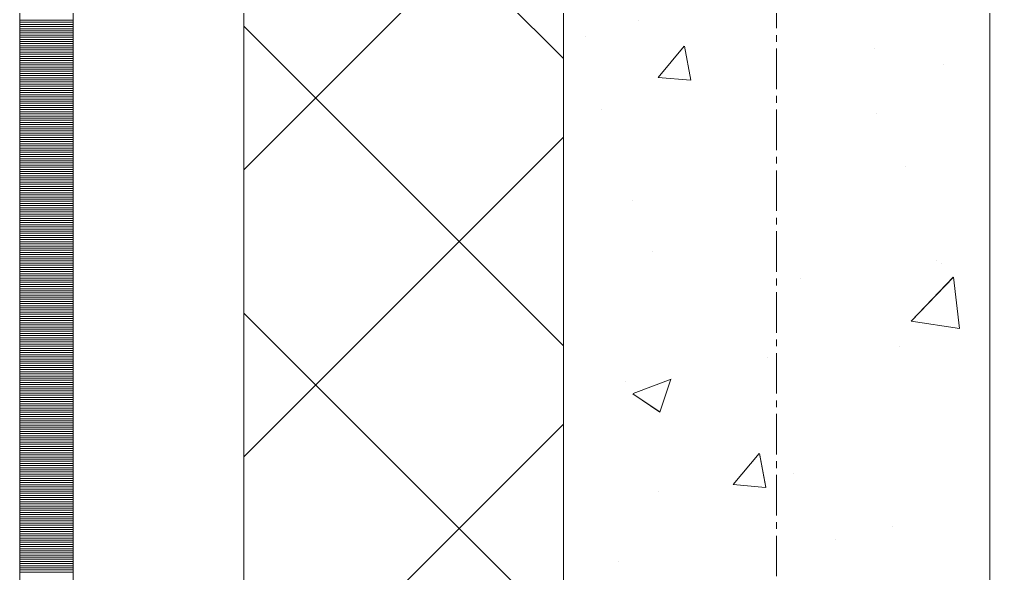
# Model space of a CAD drawing. Header units: millimetres. Extents: x 470010 to 1231400, y -134005 to 421770.
# Drawn here: x 672518.6 to 672983.6, y -72990 to -72730.3 of the extents above; entities that cross this region are included whole.
import ezdxf
from ezdxf.enums import TextEntityAlignment as Align

# ---------------------------------------------------------------- set-up
doc = ezdxf.new("R2010")
doc.units = ezdxf.units.MM
doc.linetypes.add('CENTER2', pattern=[28.575, 19.05, -3.175, 3.175, -3.175])
doc.linetypes.add('DASHED', pattern=[19.05, 12.7, -6.35])
doc.layers.get('Defpoints').update_dxf_attribs({"color": 140})
doc.layers.add('АР_Делит', color=120, linetype='Continuous', lineweight=0, plot=False)
for name, color, linetype, lineweight in [('АР_Стены ПЕНОблок', 52, 'Continuous', 20), ('АР_Тонкая', 254, 'Continuous', 5), ('АР_Утеплитель', 31, 'Continuous', 0), ('АР_Штриховка', 8, 'Continuous', 0)]:
    doc.layers.add(name, color=color, linetype=linetype, lineweight=lineweight)
doc.layers.add('РД_Оси_100', color=7, linetype='Continuous', lineweight=0, true_color=0x525252)
doc.styles.add('style1', font='ARIALN.TTF')

# ---------------------------------------------------------------- blocks, each defined once
blk = doc.blocks.new('СОШ_2200_АР_ОСИ_М100_28.05.24')
at = {"layer": 'АР_Делит', "color": 251, "linetype": 'DASHED', "true_color": 0x636466}
blk.add_lwpolyline([(114955, 135155), (114955, -355), (93595.036, -355), (93595.036, 13855), (94145, 13855), (94145, 68320), (66055, 68320), (66055, 13857.73), (83455, 13857.73), (83455, -355), (45245, -355), (45245, 13145), (44695, 13145), (44695, 26755), (45245, 26755), (45245, 68320), (20455, 68320), (20455, 26755), (27955, 26755), (27955, 13145), (-355, 13145), (-355, 100855)], dxfattribs=at)
at = {"layer": 'РД_Оси_100', "color": 251, "linetype": 'CENTER2', "true_color": 0x636466}
blk.add_line((0, -6155), (0, 139938.679), dxfattribs=at)
blk = doc.blocks.new('A$C9108343f')
at = {"layer": 'АР_Стены ПЕНОблок', "color": 18, "linetype": 'Continuous', "lineweight": 20, "true_color": 0x000000}
for p, q in [((7054.96, 97555), (7054.96, 21355)), ((7254.96, 21355), (7254.96, 97555))]:
    blk.add_line(p, q, dxfattribs=at)
at = {"layer": 'АР_Тонкая', "color": 18, "linetype": 'Continuous', "lineweight": 5, "true_color": 0x000000}
for p, q in [((6799.96, 97555), (6799.96, 21355)), ((6824.96, 97555), (6824.96, 21355)), ((6824.96, 21355), (6824.96, 97555)), ((6904.96, 21355), (6904.96, 97555))]:
    blk.add_line(p, q, dxfattribs=at)
at = {"layer": 'АР_Утеплитель', "color": 18, "linetype": 'Continuous', "lineweight": 0, "true_color": 0x000000}
for p, q in [((6904.96, 97555), (6904.96, 21355)), ((7054.96, 21355), (7054.96, 97555))]:
    blk.add_line(p, q, dxfattribs=at)
at = {"layer": 'АР_Штриховка', "color": 18, "linetype": 'Continuous', "lineweight": 0, "true_color": 0x000000}
for p, q in [((7054.96, 27617.71), (6904.96, 27767.71)), ((6904.96, 27565.57), (7054.96, 27715.57)), ((6799.96, 27635.75), (6824.96, 27635.75)), ((7090.26, 27635.46), (7090.26, 27635.46)), ((6799.96, 27634.75), (6824.96, 27634.75)), ((6799.96, 27633.75), (6824.96, 27633.75)), ((6799.96, 27632.75), (6824.96, 27632.75)), ((6799.96, 27631.75), (6824.96, 27631.75)), ((6799.96, 27630.75), (6824.96, 27630.75)), ((7054.96, 27483), (6904.96, 27633)), ((6799.96, 27629.75), (6824.96, 27629.75)), ((6799.96, 27628.75), (6824.96, 27628.75)), ((6799.96, 27627.75), (6824.96, 27627.75)), ((6799.96, 27626.75), (6824.96, 27626.75)), ((6799.96, 27625.75), (6824.96, 27625.75)), ((7065.09, 27628.12), (7065.09, 27628.12)), ((6799.96, 27624.75), (6824.96, 27624.75)), ((6799.96, 27623.75), (6824.96, 27623.75)), ((6799.96, 27622.75), (6824.96, 27622.75)), ((6799.96, 27621.75), (6824.96, 27621.75)), ((7099.3, 27608.9), (7111.55, 27623.49)), ((7114.63, 27607.59), (7111.69, 27623.51)), ((7200.68, 27622.39), (7200.68, 27622.39)), ((6799.96, 27620.75), (6824.96, 27620.75)), ((6799.96, 27619.75), (6824.96, 27619.75)), ((6799.96, 27618.75), (6824.96, 27618.75)), ((6799.96, 27617.75), (6824.96, 27617.75)), ((6799.96, 27616.75), (6824.96, 27616.75)), ((6799.96, 27615.75), (6824.96, 27615.75)), ((6799.96, 27614.75), (6824.96, 27614.75)), ((6799.96, 27613.75), (6824.96, 27613.75)), ((6799.96, 27612.75), (6824.96, 27612.75)), ((6799.96, 27611.75), (6824.96, 27611.75)), ((7233.12, 27614.94), (7233.12, 27614.94)), ((6799.96, 27610.75), (6824.96, 27610.75)), ((6799.96, 27609.75), (6824.96, 27609.75)), ((6799.96, 27608.75), (6824.96, 27608.75)), ((6799.96, 27607.75), (6824.96, 27607.75)), ((7099.3, 27608.89), (7114.48, 27607.56)), ((6799.96, 27606.75), (6824.96, 27606.75)), ((6799.96, 27605.75), (6824.96, 27605.75)), ((6799.96, 27604.75), (6824.96, 27604.75)), ((6799.96, 27603.75), (6824.96, 27603.75)), ((6799.96, 27602.75), (6824.96, 27602.75)), ((6799.96, 27601.75), (6824.96, 27601.75)), ((6799.96, 27600.75), (6824.96, 27600.75)), ((6799.96, 27599.75), (6824.96, 27599.75)), ((6799.96, 27598.75), (6824.96, 27598.75)), ((6799.96, 27597.75), (6824.96, 27597.75)), ((6799.96, 27596.75), (6824.96, 27596.75)), ((6799.96, 27595.75), (6824.96, 27595.75)), ((6799.96, 27594.75), (6824.96, 27594.75)), ((6799.96, 27593.75), (6824.96, 27593.75)), ((7072.71, 27593.82), (7072.71, 27593.82)), ((6799.96, 27592.75), (6824.96, 27592.75)), ((6799.96, 27591.75), (6824.96, 27591.75)), ((6799.96, 27590.75), (6824.96, 27590.75)), ((6799.96, 27589.75), (6824.96, 27589.75)), ((6799.96, 27588.75), (6824.96, 27588.75)), ((7201.59, 27591.72), (7201.59, 27591.72)), ((6799.96, 27587.75), (6824.96, 27587.75)), ((6799.96, 27586.75), (6824.96, 27586.75)), ((6799.96, 27585.75), (6824.96, 27585.75)), ((6799.96, 27584.75), (6824.96, 27584.75)), ((6799.96, 27583.75), (6824.96, 27583.75)), ((6799.96, 27582.75), (6824.96, 27582.75)), ((6799.96, 27581.75), (6824.96, 27581.75)), ((6799.96, 27580.75), (6824.96, 27580.75)), ((6799.96, 27579.75), (6824.96, 27579.75)), ((6904.96, 27430.87), (7054.96, 27580.87)), ((6799.96, 27578.75), (6824.96, 27578.75)), ((6799.96, 27577.75), (6824.96, 27577.75)), ((6799.96, 27576.75), (6824.96, 27576.75)), ((6799.96, 27575.75), (6824.96, 27575.75)), ((6799.96, 27574.75), (6824.96, 27574.75)), ((6799.96, 27573.75), (6824.96, 27573.75)), ((6799.96, 27572.75), (6824.96, 27572.75)), ((6799.96, 27571.75), (6824.96, 27571.75)), ((6799.96, 27570.75), (6824.96, 27570.75)), ((6799.96, 27569.75), (6824.96, 27569.75)), ((6799.96, 27568.75), (6824.96, 27568.75)), ((6799.96, 27567.75), (6824.96, 27567.75)), ((6799.96, 27566.75), (6824.96, 27566.75)), ((6799.96, 27565.75), (6824.96, 27565.75)), ((7215.47, 27567.16), (7215.47, 27567.16)), ((6799.96, 27564.75), (6824.96, 27564.75)), ((6799.96, 27563.75), (6824.96, 27563.75)), ((6799.96, 27562.75), (6824.96, 27562.75)), ((6799.96, 27561.75), (6824.96, 27561.75)), ((6799.96, 27560.75), (6824.96, 27560.75)), ((6799.96, 27559.75), (6824.96, 27559.75)), ((6799.96, 27558.75), (6824.96, 27558.75)), ((6799.96, 27557.75), (6824.96, 27557.75)), ((6799.96, 27556.75), (6824.96, 27556.75)), ((6799.96, 27555.75), (6824.96, 27555.75)), ((6799.96, 27554.75), (6824.96, 27554.75)), ((6799.96, 27553.75), (6824.96, 27553.75)), ((6799.96, 27552.75), (6824.96, 27552.75)), ((6799.96, 27551.75), (6824.96, 27551.75)), ((6799.96, 27550.75), (6824.96, 27550.75)), ((6799.96, 27549.75), (6824.96, 27549.75)), ((6799.96, 27548.75), (6824.96, 27548.75)), ((6799.96, 27547.75), (6824.96, 27547.75)), ((6799.96, 27546.75), (6824.96, 27546.75)), ((7087.17, 27550.9), (7087.17, 27550.9)), ((6799.96, 27545.75), (6824.96, 27545.75)), ((6799.96, 27544.75), (6824.96, 27544.75)), ((6799.96, 27543.75), (6824.96, 27543.75)), ((6799.96, 27542.75), (6824.96, 27542.75)), ((6799.96, 27541.75), (6824.96, 27541.75)), ((6799.96, 27540.75), (6824.96, 27540.75)), ((6799.96, 27539.75), (6824.96, 27539.75)), ((6799.96, 27538.75), (6824.96, 27538.75)), ((6799.96, 27537.75), (6824.96, 27537.75)), ((6799.96, 27536.75), (6824.96, 27536.75)), ((6799.96, 27535.75), (6824.96, 27535.75)), ((6799.96, 27534.75), (6824.96, 27534.75)), ((6799.96, 27533.75), (6824.96, 27533.75)), ((6799.96, 27532.75), (6824.96, 27532.75)), ((6799.96, 27531.75), (6824.96, 27531.75)), ((6799.96, 27530.75), (6824.96, 27530.75)), ((6799.96, 27529.75), (6824.96, 27529.75)), ((6799.96, 27528.75), (6824.96, 27528.75)), ((6799.96, 27527.75), (6824.96, 27527.75)), ((6799.96, 27526.75), (6824.96, 27526.75)), ((6799.96, 27525.75), (6824.96, 27525.75)), ((6799.96, 27524.75), (6824.96, 27524.75)), ((6799.96, 27523.75), (6824.96, 27523.75)), ((7096.59, 27527.4), (7096.59, 27527.4)), ((6799.96, 27522.75), (6824.96, 27522.75)), ((6799.96, 27521.75), (6824.96, 27521.75)), ((6799.96, 27520.75), (6824.96, 27520.75)), ((6799.96, 27519.75), (6824.96, 27519.75)), ((6799.96, 27518.75), (6824.96, 27518.75)), ((7229.89, 27523.13), (7229.89, 27523.13)), ((7232.18, 27521.67), (7232.18, 27521.67)), ((6799.96, 27517.75), (6824.96, 27517.75)), ((6799.96, 27516.75), (6824.96, 27516.75)), ((6799.96, 27515.75), (6824.96, 27515.75)), ((6799.96, 27514.75), (6824.96, 27514.75)), ((7166.3, 27514.76), (7166.3, 27514.76)), ((7218.04, 27494.57), (7237.83, 27515.19)), ((7240.68, 27491.07), (7237.87, 27515.19)), ((6799.96, 27513.75), (6824.96, 27513.75)), ((6799.96, 27512.75), (6824.96, 27512.75)), ((6799.96, 27511.75), (6824.96, 27511.75)), ((6799.96, 27510.75), (6824.96, 27510.75)), ((6799.96, 27509.75), (6824.96, 27509.75)), ((6799.96, 27508.75), (6824.96, 27508.75)), ((6799.96, 27507.75), (6824.96, 27507.75)), ((6799.96, 27506.75), (6824.96, 27506.75)), ((6799.96, 27505.75), (6824.96, 27505.75)), ((6799.96, 27504.75), (6824.96, 27504.75)), ((6799.96, 27503.75), (6824.96, 27503.75)), ((6799.96, 27502.75), (6824.96, 27502.75)), ((6799.96, 27501.75), (6824.96, 27501.75)), ((6799.96, 27500.75), (6824.96, 27500.75)), ((6799.96, 27499.75), (6824.96, 27499.75)), ((6799.96, 27498.75), (6824.96, 27498.75)), ((6799.96, 27497.75), (6824.96, 27497.75)), ((6799.96, 27496.75), (6824.96, 27496.75)), ((6799.96, 27495.75), (6824.96, 27495.75)), ((7054.96, 27348.3), (6904.96, 27498.3)), ((6799.96, 27494.75), (6824.96, 27494.75)), ((6799.96, 27493.75), (6824.96, 27493.75)), ((6799.96, 27492.75), (6824.96, 27492.75)), ((6799.96, 27491.75), (6824.96, 27491.75)), ((7218.07, 27494.5), (7240.66, 27491)), ((6799.96, 27490.75), (6824.96, 27490.75)), ((6799.96, 27489.75), (6824.96, 27489.75)), ((6799.96, 27488.75), (6824.96, 27488.75)), ((6799.96, 27487.75), (6824.96, 27487.75)), ((6799.96, 27486.75), (6824.96, 27486.75)), ((6799.96, 27485.75), (6824.96, 27485.75)), ((6799.96, 27484.75), (6824.96, 27484.75)), ((6799.96, 27483.75), (6824.96, 27483.75)), ((6799.96, 27482.75), (6824.96, 27482.75)), ((6799.96, 27481.75), (6824.96, 27481.75)), ((7212.38, 27482.61), (7212.38, 27482.61)), ((6799.96, 27480.75), (6824.96, 27480.75)), ((6799.96, 27479.75), (6824.96, 27479.75)), ((6799.96, 27478.75), (6824.96, 27478.75)), ((6799.96, 27477.75), (6824.96, 27477.75)), ((7150.47, 27477.41), (7150.47, 27477.41)), ((6799.96, 27476.75), (6824.96, 27476.75)), ((6799.96, 27475.75), (6824.96, 27475.75)), ((6799.96, 27474.75), (6824.96, 27474.75)), ((6799.96, 27473.75), (6824.96, 27473.75)), ((6799.96, 27472.75), (6824.96, 27472.75)), ((6799.96, 27471.75), (6824.96, 27471.75)), ((6799.96, 27470.75), (6824.96, 27470.75)), ((6799.96, 27469.75), (6824.96, 27469.75)), ((6799.96, 27468.75), (6824.96, 27468.75)), ((6799.96, 27467.75), (6824.96, 27467.75)), ((6799.96, 27466.75), (6824.96, 27466.75)), ((6799.96, 27465.75), (6824.96, 27465.75)), ((6799.96, 27464.75), (6824.96, 27464.75)), ((6799.96, 27463.75), (6824.96, 27463.75)), ((7084.09, 27466.35), (7084.09, 27466.35)), ((7087.63, 27460.53), (7105.41, 27467.35)), ((7100.22, 27451.88), (7105.37, 27467.23)), ((6799.96, 27462.75), (6824.96, 27462.75)), ((6799.96, 27461.75), (6824.96, 27461.75)), ((6799.96, 27460.75), (6824.96, 27460.75)), ((6799.96, 27459.75), (6824.96, 27459.75)), ((6799.96, 27458.75), (6824.96, 27458.75)), ((7087.57, 27460.4), (7100.2, 27451.88)), ((6799.96, 27457.75), (6824.96, 27457.75)), ((6799.96, 27456.75), (6824.96, 27456.75)), ((6799.96, 27455.75), (6824.96, 27455.75)), ((6799.96, 27454.75), (6824.96, 27454.75)), ((6799.96, 27453.75), (6824.96, 27453.75)), ((6799.96, 27452.75), (6824.96, 27452.75)), ((6799.96, 27451.75), (6824.96, 27451.75)), ((6799.96, 27450.75), (6824.96, 27450.75)), ((6799.96, 27449.75), (6824.96, 27449.75)), ((6799.96, 27448.75), (6824.96, 27448.75)), ((6799.96, 27447.75), (6824.96, 27447.75)), ((6799.96, 27446.75), (6824.96, 27446.75)), ((6799.96, 27445.75), (6824.96, 27445.75)), ((6799.96, 27444.75), (6824.96, 27444.75)), ((6904.96, 27296.16), (7054.96, 27446.16)), ((6799.96, 27443.75), (6824.96, 27443.75)), ((6799.96, 27442.75), (6824.96, 27442.75)), ((6799.96, 27441.75), (6824.96, 27441.75)), ((6799.96, 27440.75), (6824.96, 27440.75)), ((6799.96, 27439.75), (6824.96, 27439.75)), ((6799.96, 27438.75), (6824.96, 27438.75)), ((6799.96, 27437.75), (6824.96, 27437.75)), ((6799.96, 27436.75), (6824.96, 27436.75)), ((6799.96, 27435.75), (6824.96, 27435.75)), ((6799.96, 27434.75), (6824.96, 27434.75)), ((6799.96, 27433.75), (6824.96, 27433.75)), ((6799.96, 27432.75), (6824.96, 27432.75)), ((6799.96, 27431.75), (6824.96, 27431.75)), ((6799.96, 27430.75), (6824.96, 27430.75)), ((7134.55, 27417.84), (7146.79, 27432.43)), ((7149.87, 27416.53), (7146.93, 27432.46)), ((6799.96, 27429.75), (6824.96, 27429.75)), ((6799.96, 27428.75), (6824.96, 27428.75)), ((6799.96, 27427.75), (6824.96, 27427.75)), ((6799.96, 27426.75), (6824.96, 27426.75)), ((6799.96, 27425.75), (6824.96, 27425.75)), ((6799.96, 27424.75), (6824.96, 27424.75)), ((6799.96, 27423.75), (6824.96, 27423.75)), ((6799.96, 27422.75), (6824.96, 27422.75)), ((6799.96, 27421.75), (6824.96, 27421.75)), ((7163.07, 27422.95), (7163.07, 27422.95)), ((6799.96, 27420.75), (6824.96, 27420.75)), ((6799.96, 27419.75), (6824.96, 27419.75)), ((6799.96, 27418.75), (6824.96, 27418.75)), ((6799.96, 27417.75), (6824.96, 27417.75)), ((6799.96, 27416.75), (6824.96, 27416.75)), ((7134.55, 27417.84), (7149.73, 27416.51)), ((6799.96, 27415.75), (6824.96, 27415.75)), ((6799.96, 27414.75), (6824.96, 27414.75)), ((6799.96, 27413.75), (6824.96, 27413.75)), ((6799.96, 27412.75), (6824.96, 27412.75)), ((6799.96, 27411.75), (6824.96, 27411.75)), ((7099.48, 27414.58), (7099.48, 27414.58)), ((6799.96, 27410.75), (6824.96, 27410.75)), ((6799.96, 27409.75), (6824.96, 27409.75)), ((6799.96, 27408.75), (6824.96, 27408.75)), ((6799.96, 27407.75), (6824.96, 27407.75)), ((6799.96, 27406.75), (6824.96, 27406.75)), ((6799.96, 27405.75), (6824.96, 27405.75)), ((6799.96, 27404.75), (6824.96, 27404.75)), ((6799.96, 27403.75), (6824.96, 27403.75)), ((6799.96, 27402.75), (6824.96, 27402.75)), ((6799.96, 27401.75), (6824.96, 27401.75)), ((6799.96, 27400.75), (6824.96, 27400.75)), ((6799.96, 27399.75), (6824.96, 27399.75)), ((6799.96, 27398.75), (6824.96, 27398.75)), ((7209.29, 27398.05), (7209.29, 27398.05)), ((6799.96, 27397.75), (6824.96, 27397.75)), ((6799.96, 27396.75), (6824.96, 27396.75)), ((6799.96, 27395.75), (6824.96, 27395.75)), ((6799.96, 27394.75), (6824.96, 27394.75)), ((6799.96, 27393.75), (6824.96, 27393.75)), ((6799.96, 27392.75), (6824.96, 27392.75)), ((6799.96, 27391.75), (6824.96, 27391.75)), ((6799.96, 27390.75), (6824.96, 27390.75)), ((6799.96, 27389.75), (6824.96, 27389.75)), ((6799.96, 27388.75), (6824.96, 27388.75)), ((7182.72, 27391.87), (7182.72, 27391.87)), ((6799.96, 27387.75), (6824.96, 27387.75)), ((6799.96, 27386.75), (6824.96, 27386.75)), ((6799.96, 27385.75), (6824.96, 27385.75)), ((6799.96, 27384.75), (6824.96, 27384.75)), ((6799.96, 27383.75), (6824.96, 27383.75)), ((6799.96, 27382.75), (6824.96, 27382.75)), ((6799.96, 27381.75), (6824.96, 27381.75)), ((6799.96, 27380.75), (6824.96, 27380.75)), ((6799.96, 27379.75), (6824.96, 27379.75)), ((7081, 27381.79), (7081, 27381.79)), ((6799.96, 27378.75), (6824.96, 27378.75)), ((6799.96, 27377.75), (6824.96, 27377.75)), ((6799.96, 27376.75), (6824.96, 27376.75))]:
    blk.add_line(p, q, dxfattribs=at)
at = {"layer": 'РД_Оси_100'}
blk.add_blockref('СОШ_2200_АР_ОСИ_М100_28.05.24', (7154.96, 6755), dxfattribs=at)
at = {"layer": 'Defpoints', "color": 18, "true_color": 0x000000, "style": 'style1'}
for p in [(143949.34, 316089.12), (143974.98, 281639.5), (143890.4, 273244.71), (143839.99, 264276.81), (143967.75, 254892.38), (12251.96, 104178.14), (12382.58, 96023.14)]:
    blk.add_attdef('АР-ПОМЕЩЕНИЕ:НАИМЕНОВАНИЕ', text='', height=100, dxfattribs=at).set_placement(p, align=Align.MIDDLE)
at = {"layer": 'Defpoints', "color": 18, "true_color": 0x000000, "style": 'style1', "flags": 8}
for p in [(143951.3, 279099.09), (143848.34, 269251.11), (143875.33, 260094.25), (144049.74, 250824.7), (163419.28, 238153.36), (155897.46, 237965.97), (183037.2, 237965.97), (143342.94, 237876.19)]:
    blk.add_attdef('АР-ПОМЕЩЕНИЕ:НАИМЕНОВАНИЕ', text='', height=100, dxfattribs=at).set_placement(p, align=Align.MIDDLE)

msp = doc.modelspace()

# ---------------------------------------------------------------- linework, layer by layer
at = {"layer": 'АР_Стены ПЕНОблок', "color": 18, "linetype": 'Continuous', "lineweight": 20, "true_color": 0x000000}
for p, q in [((672773.57, -2811.242), (672773.57, -79011.242)), ((672973.57, -79011.242), (672973.57, -2811.242))]:
    msp.add_line(p, q, dxfattribs=at)
at = {"layer": 'АР_Тонкая', "color": 18, "linetype": 'Continuous', "lineweight": 5, "true_color": 0x000000}
for p, q in [((672518.57, -2811.242), (672518.57, -79011.242)), ((672543.57, -2811.242), (672543.57, -79011.242)), ((672543.57, -79011.242), (672543.57, -2811.242)), ((672623.57, -79011.242), (672623.57, -2811.242))]:
    msp.add_line(p, q, dxfattribs=at)
at = {"layer": 'АР_Утеплитель', "color": 18, "linetype": 'Continuous', "lineweight": 0, "true_color": 0x000000}
for p, q in [((672623.57, -2811.242), (672623.57, -79011.242)), ((672773.57, -79011.242), (672773.57, -2811.242))]:
    msp.add_line(p, q, dxfattribs=at)
at = {"layer": 'АР_Штриховка', "color": 18, "linetype": 'Continuous', "lineweight": 0, "true_color": 0x000000}
for p, q in [((672773.57, -72748.536), (672623.57, -72598.536)), ((672623.57, -72800.673), (672773.57, -72650.673)), ((672518.57, -72730.492), (672543.57, -72730.492)), ((672518.57, -72731.492), (672543.57, -72731.492)), ((672518.57, -72732.492), (672543.57, -72732.492)), ((672518.57, -72733.492), (672543.57, -72733.492)), ((672518.57, -72734.492), (672543.57, -72734.492)), ((672773.57, -72883.239), (672623.57, -72733.239)), ((672518.57, -72735.492), (672543.57, -72735.492)), ((672518.57, -72736.492), (672543.57, -72736.492)), ((672518.57, -72737.492), (672543.57, -72737.492)), ((672518.57, -72738.492), (672543.57, -72738.492)), ((672518.57, -72739.492), (672543.57, -72739.492)), ((672518.57, -72740.492), (672543.57, -72740.492)), ((672518.57, -72741.492), (672543.57, -72741.492)), ((672518.57, -72742.492), (672543.57, -72742.492)), ((672518.57, -72743.492), (672543.57, -72743.492)), ((672518.57, -72744.492), (672543.57, -72744.492)), ((672817.915, -72757.345), (672830.16, -72742.752)), ((672833.238, -72758.652), (672830.301, -72742.73)), ((672518.57, -72745.492), (672543.57, -72745.492)), ((672518.57, -72746.492), (672543.57, -72746.492)), ((672518.57, -72747.492), (672543.57, -72747.492)), ((672518.57, -72748.492), (672543.57, -72748.492)), ((672518.57, -72749.492), (672543.57, -72749.492)), ((672518.57, -72750.492), (672543.57, -72750.492)), ((672518.57, -72751.492), (672543.57, -72751.492)), ((672518.57, -72752.492), (672543.57, -72752.492)), ((672518.57, -72753.492), (672543.57, -72753.492)), ((672518.57, -72754.492), (672543.57, -72754.492)), ((672518.57, -72755.492), (672543.57, -72755.492)), ((672518.57, -72756.492), (672543.57, -72756.492)), ((672518.57, -72757.492), (672543.57, -72757.492)), ((672518.57, -72758.492), (672543.57, -72758.492)), ((672817.915, -72757.349), (672833.097, -72758.677)), ((672518.57, -72759.492), (672543.57, -72759.492)), ((672518.57, -72760.492), (672543.57, -72760.492)), ((672518.57, -72761.492), (672543.57, -72761.492)), ((672518.57, -72762.492), (672543.57, -72762.492)), ((672518.57, -72763.492), (672543.57, -72763.492)), ((672518.57, -72764.492), (672543.57, -72764.492)), ((672518.57, -72765.492), (672543.57, -72765.492)), ((672518.57, -72766.492), (672543.57, -72766.492)), ((672518.57, -72767.492), (672543.57, -72767.492)), ((672518.57, -72768.492), (672543.57, -72768.492)), ((672518.57, -72769.492), (672543.57, -72769.492)), ((672518.57, -72770.492), (672543.57, -72770.492)), ((672518.57, -72771.492), (672543.57, -72771.492)), ((672518.57, -72772.492), (672543.57, -72772.492)), ((672518.57, -72773.492), (672543.57, -72773.492)), ((672518.57, -72774.492), (672543.57, -72774.492)), ((672518.57, -72775.492), (672543.57, -72775.492)), ((672518.57, -72776.492), (672543.57, -72776.492)), ((672518.57, -72777.492), (672543.57, -72777.492)), ((672518.57, -72778.492), (672543.57, -72778.492)), ((672518.57, -72779.492), (672543.57, -72779.492)), ((672518.57, -72780.492), (672543.57, -72780.492)), ((672518.57, -72781.492), (672543.57, -72781.492)), ((672518.57, -72782.492), (672543.57, -72782.492)), ((672518.57, -72783.492), (672543.57, -72783.492)), ((672518.57, -72784.492), (672543.57, -72784.492)), ((672518.57, -72785.492), (672543.57, -72785.492)), ((672623.57, -72935.376), (672773.57, -72785.376)), ((672518.57, -72786.492), (672543.57, -72786.492)), ((672518.57, -72787.492), (672543.57, -72787.492)), ((672518.57, -72788.492), (672543.57, -72788.492)), ((672518.57, -72789.492), (672543.57, -72789.492)), ((672518.57, -72790.492), (672543.57, -72790.492)), ((672518.57, -72791.492), (672543.57, -72791.492)), ((672518.57, -72792.492), (672543.57, -72792.492)), ((672518.57, -72793.492), (672543.57, -72793.492)), ((672518.57, -72794.492), (672543.57, -72794.492)), ((672518.57, -72795.492), (672543.57, -72795.492)), ((672518.57, -72796.492), (672543.57, -72796.492)), ((672518.57, -72797.492), (672543.57, -72797.492)), ((672518.57, -72798.492), (672543.57, -72798.492)), ((672518.57, -72799.492), (672543.57, -72799.492)), ((672518.57, -72800.492), (672543.57, -72800.492)), ((672518.57, -72801.492), (672543.57, -72801.492)), ((672518.57, -72802.492), (672543.57, -72802.492)), ((672518.57, -72803.492), (672543.57, -72803.492)), ((672518.57, -72804.492), (672543.57, -72804.492)), ((672518.57, -72805.492), (672543.57, -72805.492)), ((672518.57, -72806.492), (672543.57, -72806.492)), ((672518.57, -72807.492), (672543.57, -72807.492)), ((672518.57, -72808.492), (672543.57, -72808.492)), ((672518.57, -72809.492), (672543.57, -72809.492)), ((672518.57, -72810.492), (672543.57, -72810.492)), ((672518.57, -72811.492), (672543.57, -72811.492)), ((672518.57, -72812.492), (672543.57, -72812.492)), ((672518.57, -72813.492), (672543.57, -72813.492)), ((672518.57, -72814.492), (672543.57, -72814.492)), ((672518.57, -72815.492), (672543.57, -72815.492)), ((672518.57, -72816.492), (672543.57, -72816.492)), ((672518.57, -72817.492), (672543.57, -72817.492)), ((672518.57, -72818.492), (672543.57, -72818.492)), ((672518.57, -72819.492), (672543.57, -72819.492)), ((672518.57, -72820.492), (672543.57, -72820.492)), ((672518.57, -72821.492), (672543.57, -72821.492)), ((672518.57, -72822.492), (672543.57, -72822.492)), ((672518.57, -72823.492), (672543.57, -72823.492)), ((672518.57, -72824.492), (672543.57, -72824.492)), ((672518.57, -72825.492), (672543.57, -72825.492)), ((672518.57, -72826.492), (672543.57, -72826.492)), ((672518.57, -72827.492), (672543.57, -72827.492)), ((672518.57, -72828.492), (672543.57, -72828.492)), ((672518.57, -72829.492), (672543.57, -72829.492)), ((672518.57, -72830.492), (672543.57, -72830.492)), ((672518.57, -72831.492), (672543.57, -72831.492)), ((672518.57, -72832.492), (672543.57, -72832.492)), ((672518.57, -72833.492), (672543.57, -72833.492)), ((672518.57, -72834.492), (672543.57, -72834.492)), ((672518.57, -72835.492), (672543.57, -72835.492)), ((672518.57, -72836.492), (672543.57, -72836.492)), ((672518.57, -72837.492), (672543.57, -72837.492)), ((672518.57, -72838.492), (672543.57, -72838.492)), ((672518.57, -72839.492), (672543.57, -72839.492)), ((672518.57, -72840.492), (672543.57, -72840.492)), ((672518.57, -72841.492), (672543.57, -72841.492)), ((672518.57, -72842.492), (672543.57, -72842.492)), ((672518.57, -72843.492), (672543.57, -72843.492)), ((672518.57, -72844.492), (672543.57, -72844.492)), ((672518.57, -72845.492), (672543.57, -72845.492)), ((672518.57, -72846.492), (672543.57, -72846.492)), ((672518.57, -72847.492), (672543.57, -72847.492)), ((672518.57, -72848.492), (672543.57, -72848.492)), ((672518.57, -72849.492), (672543.57, -72849.492)), ((672518.57, -72850.492), (672543.57, -72850.492)), ((672518.57, -72851.492), (672543.57, -72851.492)), ((672936.655, -72871.674), (672956.439, -72851.055)), ((672959.288, -72875.173), (672956.482, -72851.05)), ((672518.57, -72852.492), (672543.57, -72852.492)), ((672518.57, -72853.492), (672543.57, -72853.492)), ((672518.57, -72854.492), (672543.57, -72854.492)), ((672518.57, -72855.492), (672543.57, -72855.492)), ((672518.57, -72856.492), (672543.57, -72856.492)), ((672518.57, -72857.492), (672543.57, -72857.492)), ((672518.57, -72858.492), (672543.57, -72858.492)), ((672518.57, -72859.492), (672543.57, -72859.492)), ((672518.57, -72860.492), (672543.57, -72860.492)), ((672518.57, -72861.492), (672543.57, -72861.492)), ((672518.57, -72862.492), (672543.57, -72862.492)), ((672518.57, -72863.492), (672543.57, -72863.492)), ((672518.57, -72864.492), (672543.57, -72864.492)), ((672518.57, -72865.492), (672543.57, -72865.492)), ((672518.57, -72866.492), (672543.57, -72866.492)), ((672518.57, -72867.492), (672543.57, -72867.492)), ((672518.57, -72868.492), (672543.57, -72868.492)), ((672518.57, -72869.492), (672543.57, -72869.492)), ((672773.57, -73017.943), (672623.57, -72867.943)), ((672518.57, -72870.492), (672543.57, -72870.492)), ((672518.57, -72871.492), (672543.57, -72871.492)), ((672518.57, -72872.492), (672543.57, -72872.492)), ((672518.57, -72873.492), (672543.57, -72873.492)), ((672518.57, -72874.492), (672543.57, -72874.492)), ((672936.687, -72871.741), (672959.277, -72875.245)), ((672518.57, -72875.492), (672543.57, -72875.492)), ((672518.57, -72876.492), (672543.57, -72876.492)), ((672518.57, -72877.492), (672543.57, -72877.492)), ((672518.57, -72878.492), (672543.57, -72878.492)), ((672518.57, -72879.492), (672543.57, -72879.492)), ((672518.57, -72880.492), (672543.57, -72880.492)), ((672518.57, -72881.492), (672543.57, -72881.492)), ((672518.57, -72882.492), (672543.57, -72882.492)), ((672518.57, -72883.492), (672543.57, -72883.492)), ((672518.57, -72884.492), (672543.57, -72884.492)), ((672518.57, -72885.492), (672543.57, -72885.492)), ((672518.57, -72886.492), (672543.57, -72886.492)), ((672518.57, -72887.492), (672543.57, -72887.492)), ((672518.57, -72888.492), (672543.57, -72888.492)), ((672518.57, -72889.492), (672543.57, -72889.492)), ((672518.57, -72890.492), (672543.57, -72890.492)), ((672518.57, -72891.492), (672543.57, -72891.492)), ((672518.57, -72892.492), (672543.57, -72892.492)), ((672518.57, -72893.492), (672543.57, -72893.492)), ((672518.57, -72894.492), (672543.57, -72894.492)), ((672518.57, -72895.492), (672543.57, -72895.492)), ((672518.57, -72896.492), (672543.57, -72896.492)), ((672518.57, -72897.492), (672543.57, -72897.492)), ((672518.57, -72898.492), (672543.57, -72898.492)), ((672518.57, -72899.492), (672543.57, -72899.492)), ((672518.57, -72900.492), (672543.57, -72900.492)), ((672518.57, -72901.492), (672543.57, -72901.492)), ((672518.57, -72902.492), (672543.57, -72902.492)), ((672806.238, -72905.715), (672824.023, -72898.888)), ((672818.827, -72914.363), (672823.978, -72899.014)), ((672518.57, -72903.492), (672543.57, -72903.492)), ((672518.57, -72904.492), (672543.57, -72904.492)), ((672518.57, -72905.492), (672543.57, -72905.492)), ((672518.57, -72906.492), (672543.57, -72906.492)), ((672806.182, -72905.837), (672818.817, -72914.359)), ((672518.57, -72907.492), (672543.57, -72907.492)), ((672518.57, -72908.492), (672543.57, -72908.492)), ((672518.57, -72909.492), (672543.57, -72909.492)), ((672518.57, -72910.492), (672543.57, -72910.492)), ((672518.57, -72911.492), (672543.57, -72911.492)), ((672518.57, -72912.492), (672543.57, -72912.492)), ((672518.57, -72913.492), (672543.57, -72913.492)), ((672518.57, -72914.492), (672543.57, -72914.492)), ((672518.57, -72915.492), (672543.57, -72915.492)), ((672518.57, -72916.492), (672543.57, -72916.492)), ((672518.57, -72917.492), (672543.57, -72917.492)), ((672518.57, -72918.492), (672543.57, -72918.492)), ((672518.57, -72919.492), (672543.57, -72919.492)), ((672518.57, -72920.492), (672543.57, -72920.492)), ((672623.57, -73070.08), (672773.57, -72920.08)), ((672518.57, -72921.492), (672543.57, -72921.492)), ((672518.57, -72922.492), (672543.57, -72922.492)), ((672518.57, -72923.492), (672543.57, -72923.492)), ((672518.57, -72924.492), (672543.57, -72924.492)), ((672518.57, -72925.492), (672543.57, -72925.492)), ((672518.57, -72926.492), (672543.57, -72926.492)), ((672518.57, -72927.492), (672543.57, -72927.492)), ((672518.57, -72928.492), (672543.57, -72928.492)), ((672518.57, -72929.492), (672543.57, -72929.492)), ((672518.57, -72930.492), (672543.57, -72930.492)), ((672518.57, -72931.492), (672543.57, -72931.492)), ((672518.57, -72932.492), (672543.57, -72932.492)), ((672518.57, -72933.492), (672543.57, -72933.492)), ((672518.57, -72934.492), (672543.57, -72934.492)), ((672853.158, -72948.402), (672865.404, -72933.809)), ((672868.481, -72949.708), (672865.544, -72933.787)), ((672518.57, -72935.492), (672543.57, -72935.492)), ((672518.57, -72936.492), (672543.57, -72936.492)), ((672518.57, -72937.492), (672543.57, -72937.492)), ((672518.57, -72938.492), (672543.57, -72938.492)), ((672518.57, -72939.492), (672543.57, -72939.492)), ((672518.57, -72940.492), (672543.57, -72940.492)), ((672518.57, -72941.492), (672543.57, -72941.492)), ((672518.57, -72942.492), (672543.57, -72942.492)), ((672518.57, -72943.492), (672543.57, -72943.492)), ((672518.57, -72944.492), (672543.57, -72944.492)), ((672518.57, -72945.492), (672543.57, -72945.492)), ((672518.57, -72946.492), (672543.57, -72946.492)), ((672518.57, -72947.492), (672543.57, -72947.492)), ((672518.57, -72948.492), (672543.57, -72948.492)), ((672853.158, -72948.406), (672868.34, -72949.734)), ((672518.57, -72949.492), (672543.57, -72949.492)), ((672518.57, -72950.492), (672543.57, -72950.492)), ((672518.57, -72951.492), (672543.57, -72951.492)), ((672518.57, -72952.492), (672543.57, -72952.492)), ((672518.57, -72953.492), (672543.57, -72953.492)), ((672518.57, -72954.492), (672543.57, -72954.492)), ((672518.57, -72955.492), (672543.57, -72955.492)), ((672518.57, -72956.492), (672543.57, -72956.492)), ((672518.57, -72957.492), (672543.57, -72957.492)), ((672518.57, -72958.492), (672543.57, -72958.492)), ((672518.57, -72959.492), (672543.57, -72959.492)), ((672518.57, -72960.492), (672543.57, -72960.492)), ((672518.57, -72961.492), (672543.57, -72961.492)), ((672518.57, -72962.492), (672543.57, -72962.492)), ((672518.57, -72963.492), (672543.57, -72963.492)), ((672518.57, -72964.492), (672543.57, -72964.492)), ((672518.57, -72965.492), (672543.57, -72965.492)), ((672518.57, -72966.492), (672543.57, -72966.492)), ((672518.57, -72967.492), (672543.57, -72967.492)), ((672518.57, -72968.492), (672543.57, -72968.492)), ((672518.57, -72969.492), (672543.57, -72969.492)), ((672518.57, -72970.492), (672543.57, -72970.492)), ((672518.57, -72971.492), (672543.57, -72971.492)), ((672518.57, -72972.492), (672543.57, -72972.492)), ((672518.57, -72973.492), (672543.57, -72973.492)), ((672518.57, -72974.492), (672543.57, -72974.492)), ((672518.57, -72975.492), (672543.57, -72975.492)), ((672518.57, -72976.492), (672543.57, -72976.492)), ((672518.57, -72977.492), (672543.57, -72977.492)), ((672518.57, -72978.492), (672543.57, -72978.492)), ((672518.57, -72979.492), (672543.57, -72979.492)), ((672518.57, -72980.492), (672543.57, -72980.492)), ((672518.57, -72981.492), (672543.57, -72981.492)), ((672518.57, -72982.492), (672543.57, -72982.492)), ((672518.57, -72983.492), (672543.57, -72983.492)), ((672518.57, -72984.492), (672543.57, -72984.492)), ((672518.57, -72985.492), (672543.57, -72985.492)), ((672518.57, -72986.492), (672543.57, -72986.492)), ((672518.57, -72987.492), (672543.57, -72987.492)), ((672518.57, -72988.492), (672543.57, -72988.492)), ((672518.57, -72989.492), (672543.57, -72989.492))]:
    msp.add_line(p, q, dxfattribs=at)

# ---------------------------------------------------------------- block references
msp.add_blockref('A$C9108343f', (665718.612, -100366.242))
at = {"layer": 'РД_Оси_100'}
msp.add_blockref('СОШ_2200_АР_ОСИ_М100_28.05.24', (672873.57, -93611.242), dxfattribs=at)

doc.saveas('drawing.dxf')
